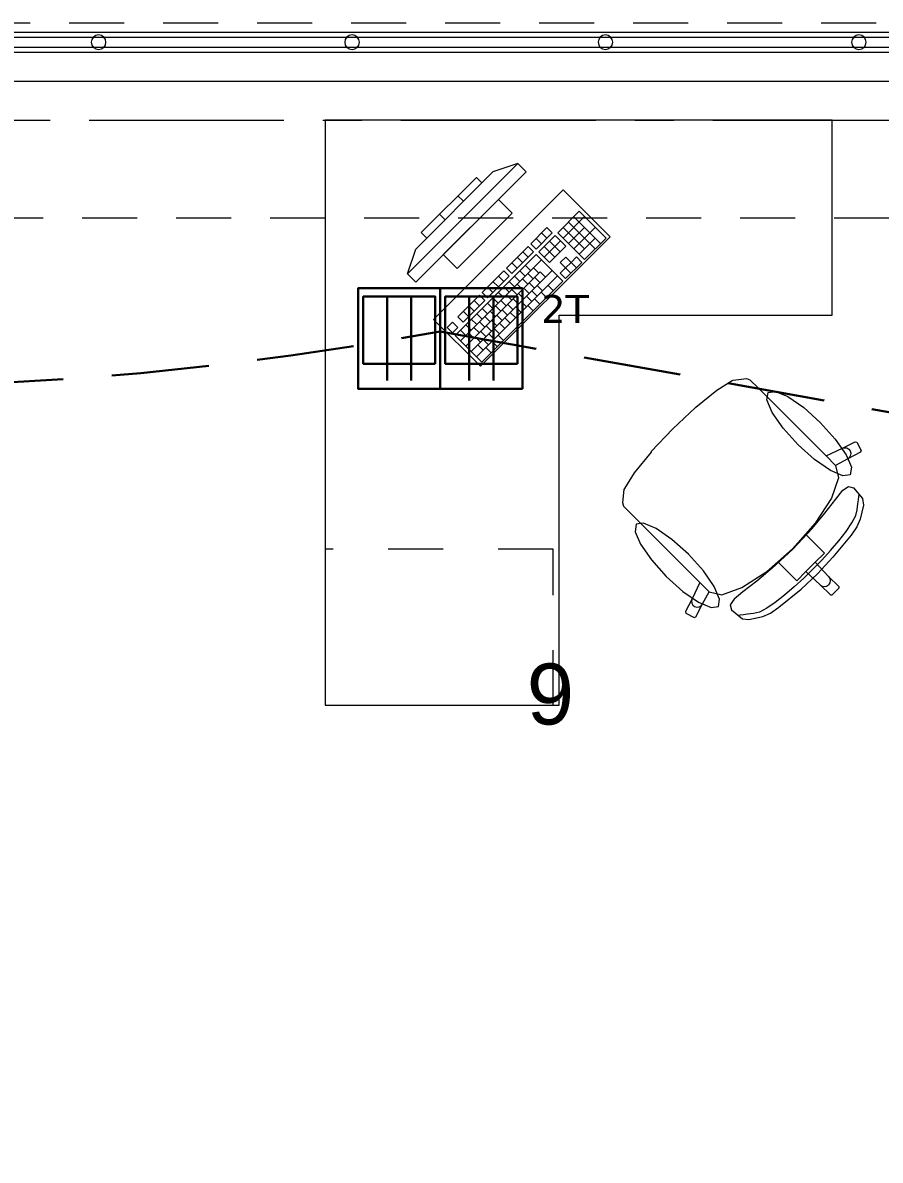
# Model space of a CAD drawing. Header units: inches. Extents: x -19 to 5698, y -728 to 92.
# Drawn here: x 119.775 to 121.975, y 36.984 to 39.9 of the extents above; entities that cross this region are included whole.
import ezdxf

# ---------------------------------------------------------------- set-up
doc = ezdxf.new("R2010")
doc.units = ezdxf.units.IN
doc.header["$MEASUREMENT"] = 0
doc.set_wipeout_variables(frame=1)
doc.header["$PDMODE"] = 1
for name, pattern in [('HIDDEN', [0.375, 0.25, -0.125]), ('Hidden Line', [0.195611, 0.141111, -0.0545]), ('Punto & Raya', [0.65, 0.5, -0.075, 0, -0.075]), ('Rayas', [0.282222, 0.141111, -0.141111]), ('Wipeout_Contour', [1, 0, -1])]:
    doc.linetypes.add(name, pattern=pattern)
doc.layers.get('0').update_dxf_attribs({"color": 61})
doc.layers.add('00 conduct tomacorr', color=120, linetype='HIDDEN', lineweight=30)
doc.layers.add('00 IE LUZ EMERGENCIA', color=253, linetype='Continuous', lineweight=0)
for name, color, linetype in [('02 _ ARQ _ ALB _ Cotas Ejes', 7, 'Continuous'), ('02 _ ARQ _ ALB _ Ejes Generales', 251, 'Continuous'), ('02 _ ARQ _ ZON _ Espacio.3D', 7, 'Continuous'), ('08 _ STR _ EXT _ 09 Vigas', 251, 'Continuous'), ('Estructura - 04 MURO', 7, 'Continuous'), ('Interior - Escaleras & Barandillas', 7, 'Continuous'), ('Interior - Mobiliario', 7, 'Continuous')]:
    doc.layers.add(name, color=color, linetype=linetype)
doc.styles.add('Annotative', font='arial.ttf')
doc.styles.add('Estilo_Generado_4', font='swisse.ttf')
doc.dimstyles.new('Estilo_Generado__15', dxfattribs={"dimtxt": 0.125, "dimasz": 0.095, "dimexe": 0.18, "dimexo": 0.003, "dimgap": 0, "dimtad": 0, "dimtih": 1, "dimtoh": 1, "dimzin": 0, "dimdsep": 46, "dimtxsty": 'Estilo_Generado_4', "dimblk": 'ARROWHEAD_6', "dimblk1": 'ARROWHEAD_6', "dimblk2": 'ARROWHEAD_6', "dimcen": 0.09, "dimclrd": 144, "dimclre": 144, "dimclrt": 7, "dimadec": 0, "dimazin": 0, "dimtfac": 1, "dimtdec": 4, "dimtmove": 0, "dimatfit": 3, "dimfxl": 1, "dimtolj": 1, "dimtzin": 0, "dimarcsym": 0})

# ---------------------------------------------------------------- blocks, each defined once
blk = doc.blocks.new('ARROWHEAD_6')
at = {"color": 0, "linetype": 'Continuous', "lineweight": 0}
for p, q in [((-0.5, -0.5), (0.5, 0.5)), ((0, 0), (-1, 0))]:
    blk.add_line(p, q, dxfattribs=at)
blk = doc.blocks.new('*D84', base_point=(804.059, 0))
at = {"layer": '02 _ ARQ _ ALB _ Cotas Ejes', "color": 144, "linetype": 'Continuous', "lineweight": -2, "transparency": 16777216}
for p, q in [((115.82, 39.653), (115.82, 45.8378)), ((122.82, 39.653), (122.82, 45.8378)), ((115.915, 45.6578), (119.0886, 45.6578)), ((122.725, 45.6578), (119.4761, 45.6578))]:
    blk.add_line(p, q, dxfattribs=at)
at = {"layer": 'Defpoints', "color": 0, "linetype": 'Continuous', "transparency": 16777216}
for p in [(122.82, 45.6578), (115.82, 39.65), (122.82, 39.65)]:
    blk.add_point(p, dxfattribs=at)
at = {"layer": '02 _ ARQ _ ALB _ Cotas Ejes', "color": 144, "linetype": 'Continuous', "lineweight": -2, "transparency": 16777216, "xscale": 0.095, "yscale": 0.095, "zscale": 0.095, "rotation": 180}
blk.add_blockref('ARROWHEAD_6', (115.82, 45.6578), dxfattribs=at)
at = {"layer": '02 _ ARQ _ ALB _ Cotas Ejes', "color": 144, "linetype": 'Continuous', "lineweight": -2, "transparency": 16777216, "xscale": 0.095, "yscale": 0.095, "zscale": 0.095}
blk.add_blockref('ARROWHEAD_6', (122.82, 45.6578), dxfattribs=at)
at = {"layer": '02 _ ARQ _ ALB _ Cotas Ejes', "color": 7, "linetype": 'Continuous', "lineweight": 13, "transparency": 16777216, "insert": (119.2823, 45.6578), "char_height": 0.125, "attachment_point": 5, "style": 'Estilo_Generado_4'}
blk.add_mtext('\\A1;7.00', dxfattribs=at)
blk = doc.blocks.new('CAJA POP UP 6 MODULOS')
at = {"layer": '00 conduct tomacorr', "linetype": 'Continuous'}
for p, q in [((-0.095, -0.165), (-0.095, -0.0151)), ((-0.052, -0.165), (-0.052, -0.0151)), ((0.052, -0.165), (0.052, -0.0151)), ((0.095, -0.165), (0.095, -0.0151)), ((0, -0.165), (0, -0.18))]:
    blk.add_line(p, q, dxfattribs=at)
for points in [[(-0.147, 0), (0.147, 0), (0.147, -0.18), (-0.147, -0.18)], [(0, 0), (0.147, 0), (0.147, -0.18), (0, -0.18)]]:
    blk.add_lwpolyline(points, close=True, dxfattribs=at)
for points in [[(-0.138, -0.045), (-0.009, -0.045), (-0.009, -0.165), (-0.138, -0.165), (-0.138, -0.045)], [(0.009, -0.045), (0.138, -0.045), (0.138, -0.165), (0.009, -0.165), (0.009, -0.045)]]:
    blk.add_lwpolyline(points, dxfattribs=at)
at = {"color": 1, "insert": (-0.1807, -0.168), "char_height": 0.05, "attachment_point": 1, "rotation": 180}
blk.add_mtext_dynamic_manual_height_columns('{\\fVerdana|b0|i0|c0|p34;2T}', width=0.000481, gutter_width=0.1561, heights=[0], dxfattribs=at)

msp = doc.modelspace()

# ---------------------------------------------------------------- linework, layer by layer
at = {"layer": '00 conduct tomacorr'}
msp.add_line((120.8463, 39.1085), (124.5037, 38.45), dxfattribs=at)
msp.add_arc((119.279, 47.582), 8.6172, 259.86315, 280.47933, dxfattribs=at)
at = {"layer": '02 _ ARQ _ ALB _ Ejes Generales', "color": 251, "linetype": 'Punto & Raya', "lineweight": 13, "true_color": 0x636466}
msp.add_line((98.3454, 39.65), (147.07, 39.65), dxfattribs=at)
at = {"layer": '02 _ ARQ _ ZON _ Espacio.3D', "color": 254, "linetype": 'Continuous', "lineweight": 0, "flags": 128}
msp.add_lwpolyline([(108.57, 31.0002), (112.57, 31.0001), (112.57, 29.6999), (115.57, 29.7), (115.57, 30.8002), (116.07, 30.8001), (116.07, 30.2), (116.67, 30.1999), (116.67, 29.7), (122.57, 29.7), (122.57, 30.2), (122.57, 30.6), (122.812, 30.6), (122.812, 39), (122.57, 39), (122.57, 39.75), (116.07, 39.75), (116.07, 39.65), (116.07, 39), (115.57, 39), (115.57, 39.4), (109.07, 39.4), (109.0699, 39), (108.5699, 39)], dxfattribs=at)
at = {"layer": '08 _ STR _ EXT _ 09 Vigas', "color": 251, "linetype": 'Hidden Line', "lineweight": 13, "true_color": 0x636466}
msp.add_line((116.07, 39.4), (122.57, 39.4), dxfattribs=at)
at = {"layer": 'Interior - Mobiliario', "color": 175, "linetype": 'Continuous', "lineweight": 13}
for p, q in [((121.0449, 39.5389), (120.7621, 39.2561)), ((121.0449, 39.5389), (120.9813, 39.5177)), ((121.0662, 39.5177), (121.0449, 39.5389)), ((120.7833, 39.2349), (121.0662, 39.5177)), ((120.7833, 39.3197), (120.9813, 39.5177)), ((120.9389, 39.5036), (120.7975, 39.3621)), ((120.8116, 39.348), (120.953, 39.4894)), ((120.953, 39.4894), (120.9389, 39.5036)), ((120.9954, 39.447), (120.854, 39.3056)), ((120.9059, 39.4423), (120.8917, 39.4564)), ((121.0308, 39.4116), (120.9954, 39.447)), ((120.8587, 39.3951), (120.8446, 39.4093)), ((120.8894, 39.2702), (121.0308, 39.4116)), ((121.2029, 39.4166), (121.1475, 39.3612)), ((121.1612, 39.3475), (121.2166, 39.4029)), ((121.2576, 39.3342), (121.1891, 39.4028)), ((121.2715, 39.348), (121.2029, 39.4166)), ((121.12, 39.3749), (121.0785, 39.3333)), ((121.1337, 39.3611), (121.12, 39.3749)), ((121.2162, 39.3202), (121.1614, 39.3751)), ((121.1749, 39.3338), (121.2165, 39.3753)), ((121.2438, 39.3203), (121.1752, 39.3889)), ((121.1886, 39.3201), (121.244, 39.3755)), ((120.7975, 39.3621), (120.8116, 39.348)), ((121.0922, 39.3196), (121.1337, 39.3611)), ((121.106, 39.3334), (121.0923, 39.3472)), ((121.1406, 39.3543), (121.099, 39.3127)), ((121.1199, 39.3473), (121.1062, 39.361)), ((121.168, 39.3269), (121.1406, 39.3543)), ((121.1475, 39.3612), (121.2161, 39.2926)), ((121.2024, 39.3064), (121.2439, 39.3479)), ((121.2161, 39.2926), (121.2715, 39.348)), ((120.7621, 39.2561), (120.7833, 39.3197)), ((121.0715, 39.3264), (121.0162, 39.271)), ((121.0853, 39.3127), (121.0715, 39.3264)), ((121.0785, 39.3333), (121.0922, 39.3196)), ((121.1128, 39.299), (121.1543, 39.3406)), ((121.1403, 39.2992), (121.1129, 39.3266)), ((121.1265, 39.2853), (121.168, 39.3269)), ((121.1542, 39.313), (121.1267, 39.3404)), ((120.854, 39.3056), (120.8894, 39.2702)), ((121.0921, 39.3058), (120.8844, 39.0981)), ((120.8981, 39.0844), (121.1058, 39.2921)), ((121.0299, 39.2573), (121.0853, 39.3127)), ((121.0576, 39.285), (121.0439, 39.2987)), ((121.0714, 39.2988), (121.0577, 39.3125)), ((121.1607, 39.2373), (121.0921, 39.3058)), ((121.099, 39.3127), (121.1265, 39.2853)), ((121.1679, 39.2993), (121.154, 39.2854)), ((121.154, 39.2854), (121.1677, 39.2717)), ((121.1676, 39.2442), (121.2092, 39.2857)), ((121.1677, 39.2717), (121.1816, 39.2856)), ((121.1816, 39.2856), (121.1679, 39.2993)), ((121.1954, 39.2994), (121.1816, 39.2856)), ((121.1953, 39.2719), (121.1816, 39.2856)), ((121.2092, 39.2857), (121.1954, 39.2994)), ((120.9118, 39.0707), (121.1022, 39.2611)), ((120.9255, 39.057), (121.1333, 39.2647)), ((121.0092, 39.2641), (120.9538, 39.2087)), ((121.0229, 39.2504), (121.0092, 39.2641)), ((121.0162, 39.271), (121.0299, 39.2573)), ((121.0437, 39.2711), (121.03, 39.2848)), ((121.0643, 39.2506), (121.0506, 39.2643)), ((121.0781, 39.2644), (121.0644, 39.2781)), ((121.0849, 39.2438), (121.0712, 39.2575)), ((121.0988, 39.2576), (121.0851, 39.2713)), ((121.1159, 39.2474), (121.1022, 39.2611)), ((121.1677, 39.2717), (121.1539, 39.2579)), ((121.1539, 39.2579), (121.1676, 39.2442)), ((121.1815, 39.258), (121.1677, 39.2717)), ((120.7621, 39.2561), (120.7833, 39.2349)), ((120.9393, 39.0433), (121.147, 39.251)), ((120.953, 39.0295), (121.1607, 39.2373)), ((120.9676, 39.195), (121.0229, 39.2504)), ((120.9953, 39.2227), (120.9815, 39.2364)), ((121.0091, 39.2365), (120.9954, 39.2502)), ((121.0366, 39.2229), (121.0229, 39.2366)), ((121.0504, 39.2367), (121.0367, 39.2504)), ((121.0572, 39.2161), (121.0435, 39.2298)), ((121.0711, 39.2299), (121.0574, 39.2436)), ((121.0883, 39.2197), (121.0745, 39.2334)), ((121.1021, 39.2335), (121.0884, 39.2472)), ((120.9469, 39.2018), (120.8915, 39.1464)), ((120.9606, 39.188), (120.9469, 39.2018)), ((120.9538, 39.2087), (120.9676, 39.195)), ((120.9814, 39.2088), (120.9677, 39.2225)), ((121.0089, 39.1952), (120.9952, 39.2089)), ((121.0227, 39.209), (121.009, 39.2227)), ((121.0295, 39.1884), (121.0158, 39.2021)), ((121.0434, 39.2022), (121.0297, 39.2159)), ((121.0606, 39.192), (121.0468, 39.2057)), ((121.0744, 39.2058), (121.0607, 39.2195)), ((121.0812, 39.1852), (121.0675, 39.1989)), ((121.095, 39.199), (121.0813, 39.2127)), ((121.1089, 39.2129), (121.0952, 39.2266)), ((121.1191, 39.1957), (121.1054, 39.2094)), ((121.1365, 39.213), (121.1227, 39.2267)), ((120.9052, 39.1327), (120.9606, 39.188)), ((120.9329, 39.1604), (120.9192, 39.1741)), ((120.9468, 39.1742), (120.9331, 39.1879)), ((120.9812, 39.1675), (120.9675, 39.1812)), ((120.9951, 39.1813), (120.9813, 39.195)), ((121.0018, 39.1607), (120.9881, 39.1744)), ((121.0157, 39.1745), (121.002, 39.1882)), ((121.0329, 39.1643), (121.0192, 39.178)), ((121.0467, 39.1781), (121.033, 39.1918)), ((121.0535, 39.1575), (121.0398, 39.1712)), ((121.0673, 39.1713), (121.0536, 39.1851)), ((121.0845, 39.1611), (121.0708, 39.1748)), ((121.1018, 39.1784), (121.0881, 39.1921)), ((120.8915, 39.1464), (120.9052, 39.1327)), ((120.9191, 39.1465), (120.9054, 39.1602)), ((120.9397, 39.1259), (120.9259, 39.1396)), ((120.9535, 39.1398), (120.9398, 39.1535)), ((120.9674, 39.1536), (120.9536, 39.1673)), ((120.9741, 39.133), (120.9604, 39.1467)), ((120.988, 39.1468), (120.9743, 39.1606)), ((121.0052, 39.1366), (120.9915, 39.1503)), ((121.019, 39.1504), (121.0053, 39.1641)), ((121.0258, 39.1298), (121.0121, 39.1435)), ((121.0397, 39.1436), (121.0259, 39.1574)), ((120.8777, 39.1325), (120.8638, 39.1187)), ((120.8638, 39.1187), (120.8775, 39.105)), ((120.8775, 39.105), (120.8914, 39.1188)), ((120.8914, 39.1188), (120.8777, 39.1325)), ((120.912, 39.0982), (120.8983, 39.112)), ((120.9258, 39.1121), (120.9121, 39.1258)), ((120.9465, 39.1053), (120.9327, 39.119)), ((120.9603, 39.1191), (120.9466, 39.1329)), ((120.9775, 39.1089), (120.9638, 39.1226)), ((120.9913, 39.1227), (120.9776, 39.1365)), ((120.9981, 39.1021), (120.9844, 39.1158)), ((121.012, 39.116), (120.9982, 39.1297)), ((120.8844, 39.0981), (120.953, 39.0295)), ((120.9326, 39.0914), (120.9189, 39.1052)), ((120.9498, 39.0812), (120.9361, 39.0949)), ((120.9636, 39.095), (120.9499, 39.1088)), ((120.9704, 39.0744), (120.9567, 39.0881)), ((120.9843, 39.0883), (120.9706, 39.102)), ((120.9928, 39.0693), (120.9791, 39.0831)), ((121.0084, 39.0849), (120.9947, 39.0986)), ((120.9566, 39.0606), (120.9429, 39.0743)), ((120.9772, 39.0538), (120.9635, 39.0675)), ((121.5552, 38.9577), (121.5953, 38.9826)), ((121.5953, 38.9826), (121.5974, 38.9835)), ((121.5974, 38.9835), (121.6313, 38.9875)), ((121.6313, 38.9875), (121.6406, 38.9846)), ((121.6406, 38.9846), (121.6626, 38.9627)), ((121.5016, 38.9141), (121.5552, 38.9577)), ((121.6626, 38.9627), (121.6881, 38.9372)), ((121.6881, 38.9372), (121.8359, 38.7893)), ((121.4424, 38.8586), (121.5008, 38.9134)), ((121.5008, 38.9134), (121.5016, 38.9141)), ((121.4424, 38.8586), (121.3876, 38.8003)), ((121.8777, 38.8089), (121.9108, 38.8259)), ((121.9108, 38.8259), (121.9148, 38.8246)), ((121.9148, 38.8246), (121.9257, 38.8032)), ((121.3869, 38.7994), (121.3433, 38.7458)), ((121.3876, 38.8003), (121.3869, 38.7994)), ((121.8359, 38.7893), (121.8777, 38.8089)), ((121.8777, 38.8089), (121.8834, 38.8105)), ((121.8834, 38.8105), (121.8892, 38.8098)), ((121.8892, 38.8098), (121.8943, 38.807)), ((121.9243, 38.7991), (121.8912, 38.7822)), ((121.8943, 38.807), (121.8979, 38.8024)), ((121.8987, 38.7909), (121.8958, 38.7858)), ((121.8979, 38.8024), (121.8995, 38.7968)), ((121.8995, 38.7968), (121.8987, 38.7909)), ((121.9257, 38.8032), (121.9243, 38.7991)), ((121.8602, 38.7651), (121.8359, 38.7893)), ((121.8912, 38.7822), (121.8602, 38.7649)), ((121.8602, 38.7651), (121.8602, 38.7649)), ((121.8602, 38.7649), (121.8677, 38.7329)), ((121.8958, 38.7858), (121.8912, 38.7822)), ((121.3433, 38.7458), (121.3184, 38.7057)), ((121.8677, 38.7329), (121.8493, 38.6809)), ((121.3175, 38.7036), (121.3135, 38.6697)), ((121.3184, 38.7057), (121.3175, 38.7036)), ((121.8791, 38.7012), (121.8934, 38.7112)), ((121.8934, 38.7112), (121.9063, 38.7078)), ((121.9063, 38.7078), (121.9295, 38.6799)), ((121.8493, 38.6809), (121.808, 38.6171)), ((121.8325, 38.6427), (121.8605, 38.6789)), ((121.8605, 38.6789), (121.8791, 38.7012)), ((121.917, 38.6664), (121.9191, 38.6772)), ((121.9191, 38.6772), (121.9199, 38.6852)), ((121.9199, 38.6852), (121.9207, 38.6897)), ((121.9295, 38.6799), (121.9314, 38.6632)), ((121.3135, 38.6697), (121.3164, 38.6604)), ((121.3164, 38.6604), (121.3383, 38.6384)), ((121.912, 38.6363), (121.9159, 38.651)), ((121.9159, 38.651), (121.917, 38.6664)), ((121.9314, 38.6632), (121.9236, 38.627)), ((121.3383, 38.6384), (121.3638, 38.6129)), ((121.808, 38.6171), (121.7832, 38.589)), ((121.7998, 38.6034), (121.8325, 38.6427)), ((121.8872, 38.5956), (121.902, 38.6174)), ((121.902, 38.6174), (121.912, 38.6363)), ((121.9236, 38.627), (121.9147, 38.6078)), ((121.3638, 38.6129), (121.5117, 38.4651)), ((121.7832, 38.589), (121.7499, 38.5511)), ((121.7503, 38.5507), (121.7998, 38.6034)), ((121.7832, 38.589), (121.8106, 38.5616)), ((121.8998, 38.5861), (121.8529, 38.5294)), ((121.8686, 38.5718), (121.8872, 38.5956)), ((121.9147, 38.6078), (121.8998, 38.5861)), ((121.8106, 38.5616), (121.8317, 38.5404)), ((121.8474, 38.547), (121.8686, 38.5718)), ((121.7503, 38.5507), (121.6976, 38.5012)), ((121.712, 38.5178), (121.7499, 38.5511)), ((121.8317, 38.5404), (121.8081, 38.5168)), ((121.8529, 38.5294), (121.8138, 38.4872)), ((121.8249, 38.5224), (121.8474, 38.547)), ((121.6976, 38.5012), (121.6583, 38.4685)), ((121.6839, 38.493), (121.712, 38.5178)), ((121.712, 38.5178), (121.7394, 38.4904)), ((121.8021, 38.4989), (121.7786, 38.4761)), ((121.7842, 38.4929), (121.7961, 38.5049)), ((121.8081, 38.5168), (121.7961, 38.5049)), ((121.8021, 38.4989), (121.8249, 38.5224)), ((121.8081, 38.5168), (121.8421, 38.4803)), ((121.6201, 38.4517), (121.6839, 38.493)), ((121.7394, 38.4904), (121.7606, 38.4693)), ((121.7786, 38.4761), (121.754, 38.4536)), ((121.7606, 38.4693), (121.7842, 38.4929)), ((121.7716, 38.4481), (121.8138, 38.4872)), ((121.7842, 38.4929), (121.8207, 38.4589)), ((121.8421, 38.4803), (121.8453, 38.4754)), ((121.8421, 38.4803), (121.8682, 38.4542)), ((121.8453, 38.4754), (121.8464, 38.4697)), ((121.8464, 38.4697), (121.8453, 38.4639)), ((121.5117, 38.4651), (121.4921, 38.4233)), ((121.5359, 38.4408), (121.5117, 38.4651)), ((121.5188, 38.4098), (121.5362, 38.4408)), ((121.5359, 38.4408), (121.5362, 38.4408)), ((121.5362, 38.4408), (121.5681, 38.4333)), ((121.5681, 38.4333), (121.6201, 38.4517)), ((121.6221, 38.4405), (121.5998, 38.4219)), ((121.6583, 38.4685), (121.6221, 38.4405)), ((121.7149, 38.4013), (121.7716, 38.4481)), ((121.754, 38.4536), (121.7292, 38.4324)), ((121.8207, 38.4589), (121.8256, 38.4557)), ((121.8207, 38.4589), (121.8468, 38.4328)), ((121.8256, 38.4557), (121.8313, 38.4546)), ((121.8313, 38.4546), (121.8371, 38.4558)), ((121.8371, 38.4558), (121.842, 38.459)), ((121.8453, 38.4639), (121.842, 38.459)), ((121.8511, 38.4329), (121.8596, 38.4414)), ((121.8681, 38.4499), (121.8596, 38.4414)), ((121.8682, 38.4542), (121.8681, 38.4499)), ((121.4921, 38.4233), (121.4751, 38.3902)), ((121.4921, 38.4233), (121.4905, 38.4176)), ((121.4905, 38.4176), (121.4912, 38.4118)), ((121.4912, 38.4118), (121.494, 38.4067)), ((121.5998, 38.4219), (121.5898, 38.4076)), ((121.7054, 38.4138), (121.6836, 38.399)), ((121.7292, 38.4324), (121.7054, 38.4138)), ((121.8468, 38.4328), (121.8511, 38.4329)), ((121.4751, 38.3902), (121.4764, 38.3862)), ((121.4764, 38.3862), (121.4978, 38.3753)), ((121.494, 38.4067), (121.4986, 38.4031)), ((121.4986, 38.4031), (121.5042, 38.4016)), ((121.5019, 38.3767), (121.5188, 38.4098)), ((121.5042, 38.4016), (121.5101, 38.4023)), ((121.5101, 38.4023), (121.5152, 38.4052)), ((121.5152, 38.4052), (121.5188, 38.4098)), ((121.5898, 38.4076), (121.5932, 38.3947)), ((121.5932, 38.3947), (121.6211, 38.3715)), ((121.6158, 38.3811), (121.6113, 38.3803)), ((121.6238, 38.3819), (121.6158, 38.3811)), ((121.6346, 38.384), (121.6238, 38.3819)), ((121.65, 38.3851), (121.6346, 38.384)), ((121.6648, 38.389), (121.65, 38.3851)), ((121.6836, 38.399), (121.6648, 38.389)), ((121.674, 38.3774), (121.6932, 38.3864)), ((121.6932, 38.3864), (121.7149, 38.4013)), ((121.4978, 38.3753), (121.5019, 38.3767)), ((121.6211, 38.3715), (121.6378, 38.3696)), ((121.6378, 38.3696), (121.674, 38.3774))]:
    msp.add_line(p, q, dxfattribs=at)
at = {"layer": 'Interior - Mobiliario', "color": 175, "linetype": 'Rayas', "lineweight": 13}
for p, q in [((121.136, 38.55), (120.551, 38.55)), ((121.136, 38.15), (121.136, 38.55))]:
    msp.add_line(p, q, dxfattribs=at)
at = {"layer": 'Interior - Mobiliario', "color": 175, "linetype": 'Continuous', "lineweight": 13, "flags": 128}
for points in [[(120.551, 39.65), (120.551, 38.15), (121.151, 38.15), (121.151, 39.15), (121.851, 39.15), (121.851, 39.65)], [(120.8293, 39.1394), (120.9495, 39.0192), (121.2818, 39.3515), (121.1616, 39.4717)], [(121.8209, 38.8751), (121.859, 38.8326), (121.887, 38.7922), (121.9006, 38.7602), (121.8978, 38.7413), (121.8788, 38.7384), (121.8468, 38.752), (121.8064, 38.78), (121.7639, 38.8182), (121.7258, 38.8606), (121.6978, 38.901), (121.6841, 38.9331), (121.687, 38.952), (121.7059, 38.9549), (121.738, 38.9413), (121.7784, 38.9132)], [(121.4259, 38.4802), (121.4684, 38.442), (121.5088, 38.414), (121.5408, 38.4004), (121.5597, 38.4033), (121.5626, 38.4222), (121.549, 38.4542), (121.521, 38.4946), (121.4828, 38.5371), (121.4404, 38.5752), (121.4, 38.6032), (121.3679, 38.6169), (121.349, 38.614), (121.3461, 38.5951), (121.3598, 38.563), (121.3878, 38.5226)]]:
    msp.add_lwpolyline(points, close=True, dxfattribs=at)

# ---------------------------------------------------------------- block references
at = {"layer": '00 conduct tomacorr', "xscale": 1.432830642179531, "yscale": 1.432830642179531, "zscale": 1.432830642179531, "rotation": 180}
msp.add_blockref('CAJA POP UP 6 MODULOS', (120.8463, 38.9614), dxfattribs=at)

# ---------------------------------------------------------------- texts
at = {"layer": '00 IE LUZ EMERGENCIA', "style": 'Annotative'}
msp.add_attdef('9', (121.0681, 38.1008), '', height=0.1562, dxfattribs=at)

# ---------------------------------------------------------------- next in the draw order: wipeouts: each hides what was drawn before it
at = {"color": 254, "linetype": 'Wipeout_Contour', "lineweight": 0, "ltscale": 3327.331858}
msp.add_wipeout([(122.57, 39.9), (116.07, 39.9), (116.07, 39.75), (122.57, 39.75)], dxfattribs=at).dxf.layer = 'Estructura - 04 MURO'

# ---------------------------------------------------------------- next in the draw order: linework, layer by layer
at = {"layer": '08 _ STR _ EXT _ 09 Vigas', "color": 251, "linetype": 'Hidden Line', "lineweight": 13, "true_color": 0x636466}
msp.add_line((101.57, 39.9), (144.07, 39.9), dxfattribs=at)
at = {"layer": 'Estructura - 04 MURO', "color": 7, "linetype": 'Continuous', "lineweight": 13, "flags": 128}
msp.add_lwpolyline([(116.07, 39.75), (122.57, 39.75)], dxfattribs=at)
at = {"layer": 'Interior - Escaleras & Barandillas', "color": 161, "linetype": 'Continuous', "lineweight": 13, "flags": 128}
for points in [[(116.07, 39.875), (116.07, 39.825), (122.57, 39.825), (122.57, 39.875)], [(116.07, 39.8625), (116.07, 39.8375), (122.57, 39.8375), (122.57, 39.8625)], [(116.07, 39.8625), (116.07, 39.8375), (122.57, 39.8375), (122.57, 39.8625)], [(116.07, 39.8625), (116.07, 39.8375), (122.57, 39.8375), (122.57, 39.8625)]]:
    msp.add_lwpolyline(points, close=True, dxfattribs=at)
for points in [[(119.97, 39.8313, 1), (119.97, 39.8688, 1)], [(120.62, 39.8313, 1), (120.62, 39.8688, 1)], [(121.27, 39.8313, 1), (121.27, 39.8688, 1)], [(121.92, 39.8313, 1), (121.92, 39.8688, 1)]]:
    msp.add_lwpolyline(points, format="xyb", close=True, dxfattribs=at)

# ---------------------------------------------------------------- next in the draw order: dimensions: what is measured, and where the dimension line sits
at = {"layer": '02 _ ARQ _ ALB _ Cotas Ejes', "color": 144, "linetype": 'Continuous', "lineweight": 13}
dim = msp.add_linear_dim(base=(122.82, 45.6578), p1=(115.82, 39.65), p2=(122.82, 39.65), dimstyle='Estilo_Generado__15', dxfattribs=at)
dim.commit()
dim.dimension.update_dxf_attribs({"geometry": '*D84', "text_midpoint": (119.2823, 45.6578), "dimtype": 160})

doc.saveas('drawing.dxf')
